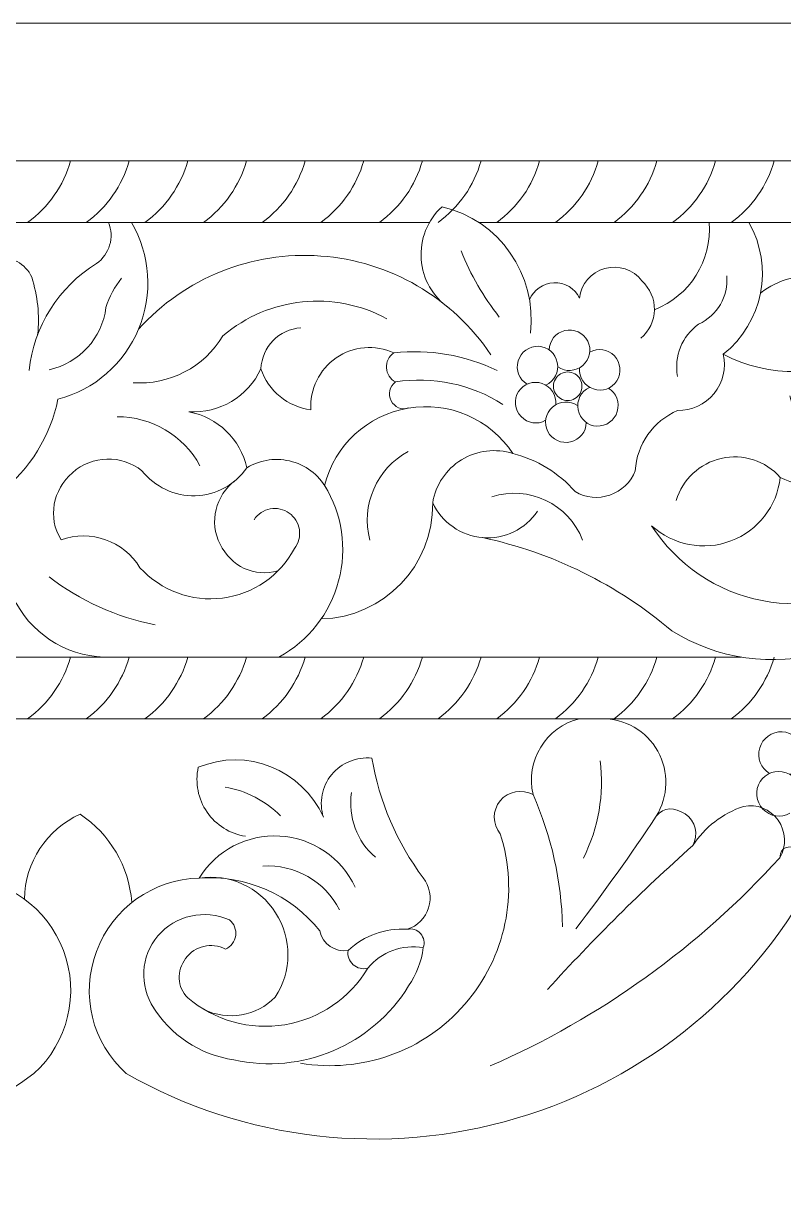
# Model space of a CAD drawing. Header units: millimetres. Extents: x 5491 to 5692, y 3893 to 3974.
# Drawn here: x 5525.5 to 5550.01, y 3936.93 to 3974.22 of the extents above; entities that cross this region are included whole.
import ezdxf

# ---------------------------------------------------------------- set-up
doc = ezdxf.new("R2010")
doc.units = ezdxf.units.MM
doc.header["$MEASUREMENT"] = 0
doc.layers.add('SITARA ALL', color=18, linetype='Continuous', true_color=0x000000)

msp = doc.modelspace()

# ---------------------------------------------------------------- linework, layer by layer
at = {"layer": 'SITARA ALL', "lineweight": 9}
for points, knots in [([(5665.958, 3946.409), (5665.514, 3947.365), (5664.58, 3947.998), (5663.528, 3948.057), (5662.476, 3948.116), (5661.484, 3947.601), (5660.937, 3946.701), (5659.452, 3946.671), (5658.137, 3945.735), (5657.622, 3944.342), (5657.107, 3942.949), (5657.475, 3941.402), (5658.583, 3940.413), (5663.159, 3936.932), (5669.662, 3937.687), (5673.307, 3942.133), (5675.402, 3944.528), (5678.677, 3945.522), (5681.75, 3944.696), (5684.822, 3943.869), (5687.165, 3941.323), (5687.776, 3938.201), (5687.776, 3938.201), (5692.208, 3938.201), (5692.208, 3938.201), (5692.208, 3938.201), (5692.208, 3974.22), (5692.208, 3974.22), (5692.208, 3974.22), (5592.217, 3974.22), (5592.217, 3974.22), (5592.217, 3974.22), (5492.227, 3974.22), (5492.227, 3974.22), (5492.227, 3974.22), (5492.227, 3938.201), (5492.227, 3938.201), (5492.227, 3938.201), (5496.658, 3938.201), (5496.658, 3938.201), (5497.253, 3941.326), (5499.574, 3943.842), (5502.642, 3944.684), (5505.71, 3945.527), (5509.019, 3944.517), (5511.127, 3942.133), (5514.777, 3937.691), (5521.279, 3936.927), (5525.851, 3940.413), (5526.951, 3941.411), (5527.328, 3942.98), (5526.802, 3944.369), (5526.276, 3945.758), (5524.983, 3946.683), (5523.498, 3946.701), (5522.946, 3947.599), (5521.945, 3948.119), (5520.893, 3948.056), (5519.842, 3947.993), (5518.916, 3947.367), (5518.476, 3946.409)], [0, 0, 0, 0, 0.047619, 0.047619, 0.047619, 0.095238, 0.095238, 0.095238, 0.142857, 0.142857, 0.142857, 0.190476, 0.190476, 0.190476, 0.238095, 0.238095, 0.238095, 0.285714, 0.285714, 0.285714, 0.333333, 0.333333, 0.333333, 0.380952, 0.380952, 0.380952, 0.428571, 0.428571, 0.428571, 0.47619, 0.47619, 0.47619, 0.52381, 0.52381, 0.52381, 0.571429, 0.571429, 0.571429, 0.619048, 0.619048, 0.619048, 0.666667, 0.666667, 0.666667, 0.714286, 0.714286, 0.714286, 0.761905, 0.761905, 0.761905, 0.809524, 0.809524, 0.809524, 0.857143, 0.857143, 0.857143, 0.904762, 0.904762, 0.904762, 1, 1, 1, 1]), ([(5592.217, 3969.788), (5592.217, 3969.788), (5494.845, 3969.788), (5494.845, 3969.788), (5494.845, 3969.788), (5592.217, 3969.788), (5592.217, 3969.788), (5592.217, 3969.788), (5689.589, 3969.788), (5689.589, 3969.788), (5688.732, 3969.363), (5688.042, 3968.666), (5687.627, 3967.805), (5687.627, 3967.805), (5645.843, 3967.805), (5645.843, 3967.805)], [0, 0, 0, 0, 0.166667, 0.166667, 0.166667, 0.333333, 0.333333, 0.333333, 0.5, 0.5, 0.5, 0.666667, 0.666667, 0.666667, 1, 1, 1, 1]), ([(5592.217, 3953.816), (5592.217, 3953.816), (5592.217, 3951.832), (5592.217, 3951.832), (5592.217, 3951.832), (5494.845, 3951.832), (5494.845, 3951.832), (5494.845, 3951.832), (5494.845, 3969.788), (5494.845, 3969.788), (5495.701, 3969.364), (5496.392, 3968.665), (5496.807, 3967.805), (5496.807, 3967.805), (5538.591, 3967.805), (5538.591, 3967.805)], [0, 0, 0, 0, 0.166667, 0.166667, 0.166667, 0.333333, 0.333333, 0.333333, 0.5, 0.5, 0.5, 0.666667, 0.666667, 0.666667, 1, 1, 1, 1]), ([(5592.217, 3951.832), (5592.217, 3951.832), (5689.589, 3951.832), (5689.589, 3951.832), (5689.589, 3951.832), (5689.589, 3969.788), (5689.589, 3969.788), (5689.589, 3969.788), (5592.217, 3969.788), (5592.217, 3969.788), (5592.217, 3969.788), (5592.217, 3967.805), (5592.217, 3967.805), (5592.217, 3967.805), (5540.18, 3967.805), (5540.18, 3967.805)], [0, 0, 0, 0, 0.166667, 0.166667, 0.166667, 0.333333, 0.333333, 0.333333, 0.5, 0.5, 0.5, 0.666667, 0.666667, 0.666667, 1, 1, 1, 1]), ([(5541.843, 3964.242), (5542.065, 3966.126), (5540.843, 3967.877), (5538.997, 3968.313), (5538.527, 3967.882), (5538.279, 3967.261), (5538.324, 3966.625), (5538.369, 3965.989), (5538.698, 3965.411), (5539.223, 3965.05)], [0, 0, 0, 0, 0.25, 0.25, 0.25, 0.5, 0.5, 0.5, 1, 1, 1, 1]), ([(5528.993, 3967.805), (5529.601, 3966.76), (5529.686, 3965.491), (5529.223, 3964.375), (5528.76, 3963.259), (5527.794, 3962.421), (5526.625, 3962.114), (5526.38, 3960.929), (5525.723, 3959.869), (5524.772, 3959.123), (5522.924, 3960.526), (5520.379, 3960.56), (5518.496, 3959.203), (5519.107, 3958.316), (5520.262, 3957.99), (5521.246, 3958.429), (5521.232, 3958.115), (5521.375, 3957.814), (5521.627, 3957.627), (5521.88, 3957.441), (5522.206, 3957.391), (5522.502, 3957.496), (5523.551, 3957.208), (5524.485, 3956.601), (5525.175, 3955.759), (5525.708, 3954.611), (5526.84, 3953.86), (5528.105, 3953.816)], [0, 0, 0, 0, 0.1, 0.1, 0.1, 0.2, 0.2, 0.2, 0.3, 0.3, 0.3, 0.4, 0.4, 0.4, 0.5, 0.5, 0.5, 0.6, 0.6, 0.6, 0.7, 0.7, 0.7, 0.8, 0.8, 0.8, 1, 1, 1, 1]), ([(5525.97, 3964.194), (5526.037, 3964.817), (5525.972, 3965.446), (5525.777, 3966.042), (5525.585, 3966.492), (5525.099, 3966.739), (5524.622, 3966.63), (5524.145, 3966.521), (5523.814, 3966.124), (5523.836, 3965.636), (5523.464, 3965.649), (5523.104, 3965.506), (5522.843, 3965.241), (5522.582, 3964.977), (5522.443, 3964.617), (5522.46, 3964.246), (5522.169, 3965.677), (5521.353, 3966.946), (5520.172, 3967.805)], [0, 0, 0, 0, 0.142857, 0.142857, 0.142857, 0.285714, 0.285714, 0.285714, 0.428571, 0.428571, 0.428571, 0.571429, 0.571429, 0.571429, 0.714286, 0.714286, 0.714286, 1, 1, 1, 1]), ([(5528.255, 3967.805), (5528.446, 3967.327), (5528.285, 3966.781), (5527.866, 3966.483), (5526.647, 3965.735), (5525.845, 3964.465), (5525.695, 3963.042)], [0, 0, 0, 0, 0.333333, 0.333333, 0.333333, 1, 1, 1, 1]), ([(5556.374, 3963.95), (5555.169, 3964.249), (5553.898, 3964.135), (5552.765, 3963.625), (5551.304, 3962.818), (5549.535, 3962.796), (5548.053, 3963.564), (5549.34, 3964.58), (5549.693, 3966.381), (5548.881, 3967.805)], [0, 0, 0, 0, 0.25, 0.25, 0.25, 0.5, 0.5, 0.5, 1, 1, 1, 1]), ([(5540.569, 3963.548), (5539.328, 3965.395), (5537.306, 3966.567), (5535.088, 3966.726), (5532.869, 3966.884), (5530.711, 3966.023), (5529.22, 3964.372)], [0, 0, 0, 0, 0.333333, 0.333333, 0.333333, 1, 1, 1, 1]), ([(5545.401, 3964.081), (5545.672, 3964.308), (5545.831, 3964.642), (5545.837, 3964.995), (5545.843, 3965.349), (5545.696, 3965.686), (5545.433, 3965.923), (5545.156, 3966.289), (5544.683, 3966.45), (5544.24, 3966.326), (5543.797, 3966.203), (5543.476, 3965.831), (5543.428, 3965.373), (5543.272, 3965.685), (5542.948, 3965.876), (5542.6, 3965.863), (5542.252, 3965.849), (5541.946, 3965.638), (5541.815, 3965.315)], [0, 0, 0, 0, 0.142857, 0.142857, 0.142857, 0.285714, 0.285714, 0.285714, 0.428571, 0.428571, 0.428571, 0.571429, 0.571429, 0.571429, 0.714286, 0.714286, 0.714286, 1, 1, 1, 1]), ([(5528.674, 3966.017), (5528.449, 3965.737), (5528.278, 3965.416), (5528.171, 3965.073), (5528.049, 3964.084), (5527.314, 3963.279), (5526.341, 3963.064)], [0, 0, 0, 0, 0.333333, 0.333333, 0.333333, 1, 1, 1, 1]), ([(5546.581, 3962.851), (5546.463, 3963.495), (5546.728, 3964.15), (5547.261, 3964.532), (5547.864, 3964.806), (5548.228, 3965.43), (5548.168, 3966.09)], [0, 0, 0, 0, 0.333333, 0.333333, 0.333333, 1, 1, 1, 1]), ([(5553.046, 3964.931), (5552.638, 3965.534), (5551.997, 3965.941), (5551.278, 3966.054), (5550.559, 3966.168), (5549.827, 3965.979), (5549.254, 3965.531)], [0, 0, 0, 0, 0.333333, 0.333333, 0.333333, 1, 1, 1, 1]), ([(5529.042, 3962.649), (5530.216, 3962.565), (5531.337, 3963.149), (5531.94, 3964.16), (5533.42, 3965.411), (5535.516, 3965.627), (5537.221, 3964.707)], [0, 0, 0, 0, 0.333333, 0.333333, 0.333333, 1, 1, 1, 1]), ([(5535.319, 3959.161), (5535.087, 3959.621), (5534.673, 3959.964), (5534.178, 3960.105), (5533.682, 3960.247), (5533.152, 3960.177), (5532.711, 3959.91), (5532.503, 3960.828), (5531.77, 3961.536), (5530.844, 3961.71), (5531.827, 3961.654), (5532.745, 3962.201), (5533.162, 3963.093), (5533.19, 3963.799), (5533.747, 3964.37), (5534.452, 3964.418)], [0, 0, 0, 0, 0.166667, 0.166667, 0.166667, 0.333333, 0.333333, 0.333333, 0.5, 0.5, 0.5, 0.666667, 0.666667, 0.666667, 1, 1, 1, 1]), ([(5542.726, 3963.159), (5542.974, 3962.987), (5543.308, 3963.006), (5543.534, 3963.206), (5543.76, 3963.406), (5543.827, 3963.723), (5543.687, 3963.99), (5543.547, 3964.258), (5543.243, 3964.395), (5542.949, 3964.323), (5542.656, 3964.251), (5542.45, 3964.002), (5542.45, 3963.7)], [0, 0, 0, 0, 0.2, 0.2, 0.2, 0.4, 0.4, 0.4, 0.6, 0.6, 0.6, 1, 1, 1, 1]), ([(5533.162, 3963.093), (5533.401, 3962.38), (5534.026, 3961.868), (5534.772, 3961.775), (5534.731, 3962.437), (5535.04, 3963.072), (5535.586, 3963.448), (5536.132, 3963.824), (5536.842, 3963.883), (5537.445, 3963.608), (5538.586, 3963.737), (5539.741, 3963.539), (5540.774, 3963.037)], [0, 0, 0, 0, 0.2, 0.2, 0.2, 0.4, 0.4, 0.4, 0.6, 0.6, 0.6, 1, 1, 1, 1]), ([(5537.445, 3963.608), (5537.284, 3963.501), (5537.192, 3963.317), (5537.204, 3963.124), (5537.215, 3962.932), (5537.326, 3962.761), (5537.499, 3962.674)], [0, 0, 0, 0, 0.333333, 0.333333, 0.333333, 1, 1, 1, 1]), ([(5542.344, 3962.571), (5542.618, 3962.7), (5542.768, 3962.998), (5542.708, 3963.295), (5542.648, 3963.591), (5542.407, 3963.807), (5542.105, 3963.819), (5541.803, 3963.832), (5541.532, 3963.637), (5541.448, 3963.347), (5541.363, 3963.057), (5541.477, 3962.753), (5541.738, 3962.602)], [0, 0, 0, 0, 0.2, 0.2, 0.2, 0.4, 0.4, 0.4, 0.6, 0.6, 0.6, 1, 1, 1, 1]), ([(5543.426, 3963.123), (5543.401, 3962.822), (5543.584, 3962.542), (5543.871, 3962.446), (5544.157, 3962.35), (5544.465, 3962.451), (5544.626, 3962.706), (5544.788, 3962.961), (5544.755, 3963.293), (5544.546, 3963.511), (5544.337, 3963.729), (5544.018, 3963.783), (5543.756, 3963.632)], [0, 0, 0, 0, 0.2, 0.2, 0.2, 0.4, 0.4, 0.4, 0.6, 0.6, 0.6, 1, 1, 1, 1]), ([(5548.053, 3963.564), (5548.154, 3963.12), (5548.045, 3962.655), (5547.759, 3962.301), (5547.472, 3961.948), (5547.036, 3961.745), (5546.581, 3961.752), (5545.796, 3961.415), (5545.27, 3960.665), (5545.221, 3959.812), (5545.076, 3959.446), (5544.778, 3959.162), (5544.406, 3959.032), (5544.034, 3958.903), (5543.622, 3958.944), (5543.281, 3959.141), (5542.757, 3959.747), (5542.058, 3960.176), (5541.279, 3960.367), (5540.724, 3960.544), (5540.12, 3960.471), (5539.624, 3960.166), (5539.128, 3959.862), (5538.789, 3959.36), (5538.695, 3958.786), (5538.99, 3958.147), (5539.607, 3957.718), (5540.308, 3957.663), (5541.009, 3957.607), (5541.681, 3957.928), (5542.073, 3958.512)], [0, 0, 0, 0, 0.090909, 0.090909, 0.090909, 0.181818, 0.181818, 0.181818, 0.272727, 0.272727, 0.272727, 0.363636, 0.363636, 0.363636, 0.454545, 0.454545, 0.454545, 0.545455, 0.545455, 0.545455, 0.636364, 0.636364, 0.636364, 0.727273, 0.727273, 0.727273, 0.818182, 0.818182, 0.818182, 1, 1, 1, 1]), ([(5540.956, 3961.947), (5539.931, 3962.604), (5538.701, 3962.862), (5537.499, 3962.674), (5537.306, 3962.535), (5537.246, 3962.276), (5537.358, 3962.067), (5537.469, 3961.858), (5537.69, 3961.754), (5537.912, 3961.837)], [0, 0, 0, 0, 0.25, 0.25, 0.25, 0.5, 0.5, 0.5, 1, 1, 1, 1]), ([(5543.504, 3962.535), (5543.504, 3962.699), (5543.416, 3962.85), (5543.274, 3962.932), (5543.132, 3963.014), (5542.957, 3963.014), (5542.815, 3962.932), (5542.673, 3962.85), (5542.585, 3962.699), (5542.585, 3962.535), (5542.585, 3962.371), (5542.673, 3962.219), (5542.815, 3962.137), (5542.957, 3962.055), (5543.132, 3962.055), (5543.274, 3962.137), (5543.416, 3962.219), (5543.504, 3962.371), (5543.504, 3962.535)], [0, 0, 0, 0, 0.166667, 0.166667, 0.166667, 0.333333, 0.333333, 0.333333, 0.5, 0.5, 0.5, 0.666667, 0.666667, 0.666667, 0.833333, 0.833333, 0.833333, 1, 1, 1, 1]), ([(5542.663, 3961.947), (5542.688, 3962.248), (5542.504, 3962.527), (5542.218, 3962.623), (5541.932, 3962.719), (5541.624, 3962.619), (5541.462, 3962.364), (5541.3, 3962.109), (5541.334, 3961.776), (5541.543, 3961.558), (5541.752, 3961.34), (5542.071, 3961.286), (5542.333, 3961.437)], [0, 0, 0, 0, 0.2, 0.2, 0.2, 0.4, 0.4, 0.4, 0.6, 0.6, 0.6, 1, 1, 1, 1]), ([(5543.744, 3962.498), (5543.471, 3962.37), (5543.321, 3962.071), (5543.381, 3961.775), (5543.441, 3961.479), (5543.682, 3961.263), (5543.983, 3961.25), (5544.285, 3961.237), (5544.557, 3961.433), (5544.641, 3961.723), (5544.725, 3962.013), (5544.612, 3962.316), (5544.35, 3962.467)], [0, 0, 0, 0, 0.2, 0.2, 0.2, 0.4, 0.4, 0.4, 0.6, 0.6, 0.6, 1, 1, 1, 1]), ([(5540.304, 3957.661), (5542.552, 3957.183), (5544.646, 3956.151), (5546.395, 3954.661), (5547.865, 3953.748), (5549.651, 3953.495), (5551.317, 3953.963), (5552.983, 3954.431), (5554.372, 3955.569), (5555.152, 3957.113), (5555.488, 3957.786), (5555.419, 3958.589), (5554.974, 3959.195), (5554.529, 3959.8), (5553.792, 3960.108), (5553.05, 3959.988), (5551.697, 3959.989), (5550.519, 3960.915), (5550.197, 3962.229)], [0, 0, 0, 0, 0.142857, 0.142857, 0.142857, 0.285714, 0.285714, 0.285714, 0.428571, 0.428571, 0.428571, 0.571429, 0.571429, 0.571429, 0.714286, 0.714286, 0.714286, 1, 1, 1, 1]), ([(5541.279, 3960.367), (5540.543, 3961.481), (5539.218, 3962.054), (5537.903, 3961.828), (5536.587, 3961.602), (5535.535, 3960.639), (5535.214, 3959.343), (5535.78, 3958.423), (5535.943, 3957.311), (5535.666, 3956.267), (5535.389, 3955.222), (5534.691, 3954.335), (5533.743, 3953.816)], [0, 0, 0, 0, 0.2, 0.2, 0.2, 0.4, 0.4, 0.4, 0.6, 0.6, 0.6, 1, 1, 1, 1]), ([(5543.363, 3961.911), (5543.115, 3962.083), (5542.781, 3962.063), (5542.554, 3961.863), (5542.328, 3961.663), (5542.261, 3961.347), (5542.401, 3961.079), (5542.541, 3960.811), (5542.846, 3960.674), (5543.139, 3960.746), (5543.433, 3960.818), (5543.639, 3961.068), (5543.639, 3961.37)], [0, 0, 0, 0, 0.2, 0.2, 0.2, 0.4, 0.4, 0.4, 0.6, 0.6, 0.6, 1, 1, 1, 1]), ([(5551.513, 3959.314), (5551.144, 3959.05), (5550.896, 3958.651), (5550.822, 3958.203), (5550.749, 3957.756), (5550.855, 3957.3), (5551.12, 3956.932), (5551.384, 3956.564), (5551.785, 3956.316), (5552.232, 3956.244), (5552.68, 3956.171), (5553.136, 3956.278), (5553.503, 3956.544), (5552.288, 3955.68), (5550.772, 3955.351), (5549.308, 3955.633), (5547.844, 3955.916), (5546.555, 3956.791), (5545.748, 3958.045), (5546.439, 3957.414), (5547.426, 3957.225), (5548.301, 3957.556), (5549.176, 3957.888), (5549.79, 3958.671), (5549.889, 3959.602), (5550.697, 3959.196), (5551.648, 3959.194), (5552.457, 3959.597), (5553.266, 3959.999), (5553.837, 3960.753), (5554, 3961.642)], [0, 0, 0, 0, 0.090909, 0.090909, 0.090909, 0.181818, 0.181818, 0.181818, 0.272727, 0.272727, 0.272727, 0.363636, 0.363636, 0.363636, 0.454545, 0.454545, 0.454545, 0.545455, 0.545455, 0.545455, 0.636364, 0.636364, 0.636364, 0.727273, 0.727273, 0.727273, 0.818182, 0.818182, 0.818182, 1, 1, 1, 1]), ([(5532.711, 3959.91), (5532.331, 3959.363), (5531.714, 3959.029), (5531.048, 3959.009), (5530.382, 3958.989), (5529.743, 3959.29), (5529.33, 3959.813), (5528.668, 3960.337), (5527.725, 3960.312), (5527.092, 3959.752), (5526.458, 3959.193), (5526.284, 3958.316), (5526.722, 3957.594), (5527.676, 3957.932), (5528.736, 3957.555), (5529.266, 3956.693), (5529.939, 3955.956), (5530.928, 3955.591), (5531.919, 3955.716), (5532.91, 3955.84), (5533.774, 3956.432), (5534.243, 3957.313), (5534.376, 3957.486), (5534.432, 3957.705), (5534.4, 3957.919), (5534.367, 3958.134), (5534.249, 3958.326), (5534.072, 3958.452), (5533.895, 3958.578), (5533.674, 3958.626), (5533.46, 3958.586), (5533.247, 3958.545), (5533.059, 3958.421), (5532.94, 3958.239)], [0, 0, 0, 0, 0.083333, 0.083333, 0.083333, 0.166667, 0.166667, 0.166667, 0.25, 0.25, 0.25, 0.333333, 0.333333, 0.333333, 0.416667, 0.416667, 0.416667, 0.5, 0.5, 0.5, 0.583333, 0.583333, 0.583333, 0.666667, 0.666667, 0.666667, 0.75, 0.75, 0.75, 0.833333, 0.833333, 0.833333, 1, 1, 1, 1]), ([(5549.889, 3959.602), (5549.415, 3960.135), (5548.689, 3960.369), (5547.992, 3960.212), (5547.296, 3960.055), (5546.742, 3959.54), (5546.543, 3958.855)], [0, 0, 0, 0, 0.333333, 0.333333, 0.333333, 1, 1, 1, 1]), ([(5532.333, 3959.497), (5531.695, 3959.024), (5531.488, 3958.161), (5531.844, 3957.45), (5532.199, 3956.739), (5532.953, 3956.369), (5533.714, 3956.597)], [0, 0, 0, 0, 0.333333, 0.333333, 0.333333, 1, 1, 1, 1]), ([(5548.634, 3953.816), (5548.634, 3953.816), (5513.567, 3953.816), (5513.567, 3953.816), (5513.567, 3953.816), (5496.807, 3953.816), (5496.807, 3953.816), (5496.807, 3953.816), (5496.807, 3956.058), (5496.807, 3956.058), (5499.345, 3957.684), (5502.652, 3957.449), (5504.938, 3955.486), (5505.641, 3954.777), (5506.473, 3954.211), (5507.39, 3953.816)], [0, 0, 0, 0, 0.166667, 0.166667, 0.166667, 0.333333, 0.333333, 0.333333, 0.5, 0.5, 0.5, 0.666667, 0.666667, 0.666667, 1, 1, 1, 1]), ([(5536.198, 3946.409), (5535.754, 3947.365), (5534.82, 3947.998), (5533.768, 3948.057), (5532.716, 3948.116), (5531.724, 3947.601), (5531.177, 3946.701), (5529.692, 3946.671), (5528.377, 3945.735), (5527.862, 3944.342), (5527.347, 3942.949), (5527.715, 3941.402), (5528.823, 3940.413), (5532.643, 3938.242), (5537.182, 3937.721), (5541.395, 3938.971), (5545.607, 3940.22), (5549.118, 3943.113), (5551.135, 3947.016), (5551.145, 3947.381), (5550.861, 3947.687), (5550.496, 3947.705), (5550.131, 3947.722), (5549.902, 3947.725), (5549.876, 3947.36), (5550.097, 3947.738), (5550.075, 3948.21), (5549.821, 3948.566), (5549.567, 3948.922), (5549.134, 3949.097), (5548.706, 3949.012), (5548.035, 3948.784), (5547.46, 3948.34), (5547.07, 3947.748), (5547.271, 3948.098), (5547.164, 3948.544), (5546.827, 3948.766), (5546.49, 3948.987), (5546.136, 3949.015), (5545.894, 3948.692), (5546.292, 3949.328), (5546.311, 3950.131), (5545.944, 3950.786), (5545.576, 3951.44), (5544.889, 3951.842), (5544.138, 3951.832)], [0, 0, 0, 0, 0.0625, 0.0625, 0.0625, 0.125, 0.125, 0.125, 0.1875, 0.1875, 0.1875, 0.25, 0.25, 0.25, 0.3125, 0.3125, 0.3125, 0.375, 0.375, 0.375, 0.4375, 0.4375, 0.4375, 0.5, 0.5, 0.5, 0.5625, 0.5625, 0.5625, 0.625, 0.625, 0.625, 0.6875, 0.6875, 0.6875, 0.75, 0.75, 0.75, 0.8125, 0.8125, 0.8125, 0.875, 0.875, 0.875, 1, 1, 1, 1]), ([(5534.434, 3940.746), (5536.409, 3940.41), (5538.417, 3941.128), (5539.731, 3942.64), (5541.045, 3944.152), (5541.481, 3946.221), (5540.873, 3948.13), (5540.617, 3948.436), (5540.614, 3948.881), (5540.866, 3949.191), (5541.118, 3949.501), (5541.579, 3949.576), (5541.931, 3949.389), (5541.673, 3950.475), (5542.342, 3951.567), (5543.427, 3951.832)], [0, 0, 0, 0, 0.166667, 0.166667, 0.166667, 0.333333, 0.333333, 0.333333, 0.5, 0.5, 0.5, 0.666667, 0.666667, 0.666667, 1, 1, 1, 1]), ([(5550.215, 3950.038), (5550.516, 3950.18), (5550.68, 3950.508), (5550.615, 3950.834), (5550.549, 3951.16), (5550.284, 3951.397), (5549.952, 3951.411), (5549.62, 3951.425), (5549.321, 3951.21), (5549.229, 3950.891), (5549.136, 3950.572), (5549.26, 3950.239), (5549.548, 3950.072)], [0, 0, 0, 0, 0.2, 0.2, 0.2, 0.4, 0.4, 0.4, 0.6, 0.6, 0.6, 1, 1, 1, 1]), ([(5529.711, 3942.517), (5529.233, 3943.237), (5529.287, 3944.187), (5529.845, 3944.847), (5530.402, 3945.508), (5531.356, 3945.709), (5532.146, 3945.358), (5532.298, 3945.237), (5532.375, 3945.044), (5532.349, 3944.851), (5532.323, 3944.658), (5532.195, 3944.493), (5532.016, 3944.417), (5531.575, 3944.648), (5531.031, 3944.522), (5530.737, 3944.12), (5530.443, 3943.718), (5530.451, 3943.199), (5530.805, 3942.849), (5531.669, 3942.116), (5532.811, 3941.8), (5533.929, 3941.984), (5535.047, 3942.169), (5536.023, 3942.831), (5536.605, 3943.803), (5536.438, 3943.758), (5536.26, 3943.8), (5536.132, 3943.916), (5536.003, 3944.032), (5535.943, 3944.206), (5535.972, 3944.376), (5536.484, 3944.855), (5537.172, 3945.101), (5537.872, 3945.054), (5538.202, 3945.159), (5538.46, 3945.419), (5538.563, 3945.75), (5538.666, 3946.082), (5538.601, 3946.44), (5538.388, 3946.713), (5537.539, 3947.846), (5536.972, 3949.166), (5536.736, 3950.562), (5536.243, 3950.615), (5535.756, 3950.416), (5535.441, 3950.033), (5535.126, 3949.649), (5535.025, 3949.137), (5535.174, 3948.663), (5534.488, 3950.204), (5532.701, 3950.918), (5531.144, 3950.268), (5531.035, 3949.77), (5531.137, 3949.249), (5531.425, 3948.829), (5531.714, 3948.408), (5532.161, 3948.126), (5532.665, 3948.049)], [0, 0, 0, 0, 0.05, 0.05, 0.05, 0.1, 0.1, 0.1, 0.15, 0.15, 0.15, 0.2, 0.2, 0.2, 0.25, 0.25, 0.25, 0.3, 0.3, 0.3, 0.35, 0.35, 0.35, 0.4, 0.4, 0.4, 0.45, 0.45, 0.45, 0.5, 0.5, 0.5, 0.55, 0.55, 0.55, 0.6, 0.6, 0.6, 0.65, 0.65, 0.65, 0.7, 0.7, 0.7, 0.75, 0.75, 0.75, 0.8, 0.8, 0.8, 0.85, 0.85, 0.85, 0.9, 0.9, 0.9, 1, 1, 1, 1]), ([(5550.565, 3949.351), (5550.593, 3949.682), (5550.391, 3949.99), (5550.076, 3950.095), (5549.761, 3950.201), (5549.422, 3950.091), (5549.244, 3949.81), (5549.067, 3949.529), (5549.103, 3949.164), (5549.333, 3948.924), (5549.563, 3948.684), (5549.914, 3948.625), (5550.202, 3948.791)], [0, 0, 0, 0, 0.2, 0.2, 0.2, 0.4, 0.4, 0.4, 0.6, 0.6, 0.6, 1, 1, 1, 1]), ([(5529.002, 3945.926), (5528.913, 3947.076), (5528.299, 3948.121), (5527.337, 3948.757), (5526.258, 3948.272), (5525.557, 3947.208), (5525.541, 3946.025)], [0, 0, 0, 0, 0.333333, 0.333333, 0.333333, 1, 1, 1, 1]), ([(5531.322, 3942.478), (5532.094, 3942.096), (5533.023, 3942.255), (5533.623, 3942.873), (5534.164, 3943.695), (5534.169, 3944.759), (5533.636, 3945.587), (5533.104, 3946.415), (5532.149, 3946.853), (5531.177, 3946.701), (5532.672, 3946.814), (5534.128, 3946.176), (5535.06, 3945.001), (5535.146, 3944.581), (5535.549, 3944.305), (5535.972, 3944.376)], [0, 0, 0, 0, 0.166667, 0.166667, 0.166667, 0.333333, 0.333333, 0.333333, 0.5, 0.5, 0.5, 0.666667, 0.666667, 0.666667, 1, 1, 1, 1]), ([(5529.662, 3942.597), (5530.232, 3941.65), (5531.197, 3941.011), (5532.291, 3940.855), (5534.483, 3940.366), (5536.742, 3941.319), (5537.918, 3943.233), (5538.172, 3943.601), (5538.334, 3944.024), (5538.392, 3944.467), (5538.447, 3944.621), (5538.413, 3944.793), (5538.305, 3944.915), (5538.196, 3945.037), (5538.031, 3945.091), (5537.872, 3945.054)], [0, 0, 0, 0, 0.166667, 0.166667, 0.166667, 0.333333, 0.333333, 0.333333, 0.5, 0.5, 0.5, 0.666667, 0.666667, 0.666667, 1, 1, 1, 1])]:
    msp.add_open_spline(points, degree=3, knots=knots, dxfattribs=at)
for points in [[(5525.647, 3967.805), (5526.317, 3968.292), (5526.804, 3968.99), (5527.029, 3969.788)], [(5527.536, 3967.805), (5528.206, 3968.292), (5528.693, 3968.99), (5528.918, 3969.788)], [(5529.425, 3967.805), (5530.095, 3968.292), (5530.582, 3968.99), (5530.807, 3969.788)], [(5531.314, 3967.805), (5531.984, 3968.292), (5532.471, 3968.99), (5532.696, 3969.788)], [(5533.203, 3967.805), (5533.873, 3968.292), (5534.359, 3968.99), (5534.584, 3969.788)], [(5535.091, 3967.805), (5535.762, 3968.292), (5536.248, 3968.99), (5536.473, 3969.788)], [(5536.98, 3967.805), (5537.651, 3968.292), (5538.137, 3968.99), (5538.362, 3969.788)], [(5538.869, 3967.805), (5539.539, 3968.292), (5540.026, 3968.99), (5540.251, 3969.788)], [(5540.758, 3967.805), (5541.428, 3968.292), (5541.915, 3968.99), (5542.14, 3969.788)], [(5542.647, 3967.805), (5543.317, 3968.292), (5543.804, 3968.99), (5544.029, 3969.788)], [(5544.536, 3967.805), (5545.206, 3968.292), (5545.693, 3968.99), (5545.918, 3969.788)], [(5546.424, 3967.805), (5547.095, 3968.292), (5547.581, 3968.99), (5547.806, 3969.788)], [(5548.313, 3967.805), (5548.984, 3968.292), (5549.47, 3968.99), (5549.695, 3969.788)], [(5545.837, 3964.994), (5546.978, 3965.444), (5547.695, 3966.581), (5547.606, 3967.805)], [(5539.611, 3966.891), (5539.916, 3966.125), (5540.33, 3965.407), (5540.84, 3964.759)], [(5531.199, 3959.977), (5530.661, 3960.95), (5529.638, 3961.553), (5528.526, 3961.553)], [(5537.909, 3960.435), (5536.884, 3959.886), (5536.373, 3958.705), (5536.675, 3957.582)], [(5543.525, 3957.582), (5543.072, 3958.746), (5541.793, 3959.357), (5540.603, 3958.976)], [(5535.102, 3955.043), (5537.125, 3955.096), (5538.727, 3956.763), (5538.695, 3958.786)], [(5526.336, 3956.403), (5527.341, 3955.633), (5528.508, 3955.105), (5529.75, 3954.859)], [(5525.647, 3951.832), (5526.317, 3952.32), (5526.804, 3953.018), (5527.029, 3953.816)], [(5527.536, 3951.832), (5528.206, 3952.32), (5528.693, 3953.018), (5528.918, 3953.816)], [(5529.425, 3951.832), (5530.095, 3952.32), (5530.582, 3953.018), (5530.807, 3953.816)], [(5531.314, 3951.832), (5531.984, 3952.32), (5532.471, 3953.018), (5532.696, 3953.816)], [(5533.203, 3951.832), (5533.873, 3952.32), (5534.359, 3953.018), (5534.584, 3953.816)], [(5535.091, 3951.832), (5535.762, 3952.32), (5536.248, 3953.018), (5536.473, 3953.816)], [(5536.98, 3951.832), (5537.651, 3952.32), (5538.137, 3953.018), (5538.362, 3953.816)], [(5538.869, 3951.832), (5539.539, 3952.32), (5540.026, 3953.018), (5540.251, 3953.816)], [(5540.758, 3951.832), (5541.428, 3952.32), (5541.915, 3953.018), (5542.14, 3953.816)], [(5542.647, 3951.832), (5543.317, 3952.32), (5543.804, 3953.018), (5544.029, 3953.816)], [(5544.536, 3951.832), (5545.206, 3952.32), (5545.693, 3953.018), (5545.918, 3953.816)], [(5546.424, 3951.832), (5547.095, 3952.32), (5547.581, 3953.018), (5547.806, 3953.816)], [(5548.313, 3951.832), (5548.984, 3952.32), (5549.47, 3953.018), (5549.695, 3953.816)], [(5543.55, 3947.348), (5544.037, 3948.316), (5544.225, 3949.407), (5544.091, 3950.482)], [(5533.794, 3948.705), (5533.31, 3949.194), (5532.685, 3949.519), (5532.006, 3949.632)], [(5536.08, 3949.454), (5535.961, 3948.675), (5536.252, 3947.889), (5536.849, 3947.375)], [(5542.877, 3945.139), (5542.842, 3946.604), (5542.521, 3948.047), (5541.931, 3949.389)], [(5543.305, 3945.071), (5544.212, 3946.246), (5545.075, 3947.454), (5545.894, 3948.692)], [(5547.07, 3947.748), (5545.43, 3946.29), (5543.871, 3944.744), (5542.398, 3943.118)], [(5540.551, 3940.657), (5544.098, 3942.208), (5547.276, 3944.492), (5549.876, 3947.36)], [(5535.692, 3945.682), (5535.222, 3946.601), (5534.253, 3947.154), (5533.223, 3947.091)], [(5538.392, 3944.467), (5537.72, 3944.578), (5537.04, 3944.326), (5536.605, 3943.803)]]:
    msp.add_open_spline(points, degree=3, dxfattribs=at)

doc.saveas('drawing.dxf')
